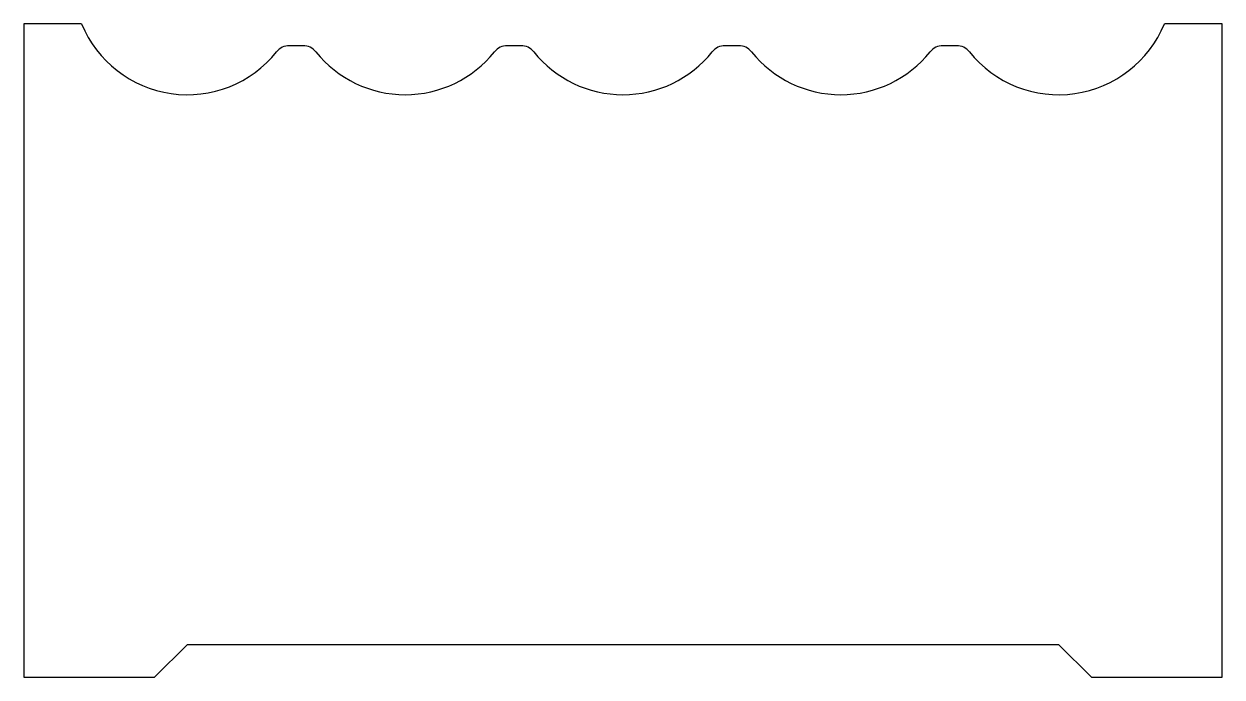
# Model space of a CAD drawing. Header units: millimetres. Extents: x -55 to 55, y 0 to 60.
import ezdxf

# ---------------------------------------------------------------- set-up
doc = ezdxf.new("R2010")
doc.units = ezdxf.units.MM

msp = doc.modelspace()

# ---------------------------------------------------------------- linework, layer by layer
at = {"color": 7, "linetype": 'Continuous', "lineweight": 25}
for p, q in [((-55, 60), (-55, 0)), ((-49.71, 60), (-55, 60)), ((55, 60), (49.71, 60)), ((55, 0), (55, 60)), ((-29.37, 58), (-30.63, 58)), ((-9.37, 58), (-10.63, 58)), ((10.63, 58), (9.37, 58)), ((30.63, 58), (29.37, 58)), ((-43, 0), (-40, 3)), ((-40, 3), (40, 3)), ((40, 3), (43, 0)), ((-55, 0), (-43, 0)), ((43, 0), (55, 0))]:
    msp.add_line(p, q, dxfattribs=at)
for centre, radius, start, end in [((-40, 64), 10.5, 202.3927, 321.3178), ((40, 64), 10.5, 218.6822, 337.6073), ((-30.63, 56.5), 1.5, 90, 141.3178), ((-29.37, 56.5), 1.5, 38.6822, 90), ((-20, 64), 10.5, 218.6822, 321.3178), ((-10.63, 56.5), 1.5, 90, 141.3178), ((-9.37, 56.5), 1.5, 38.6822, 90), ((0, 64), 10.5, 218.6822, 321.3178), ((9.37, 56.5), 1.5, 90, 141.3178), ((10.63, 56.5), 1.5, 38.6822, 90), ((20, 64), 10.5, 218.6822, 321.3178), ((29.37, 56.5), 1.5, 90, 141.3178), ((30.63, 56.5), 1.5, 38.6822, 90)]:
    msp.add_arc(centre, radius, start, end, dxfattribs=at)

doc.saveas('drawing.dxf')
